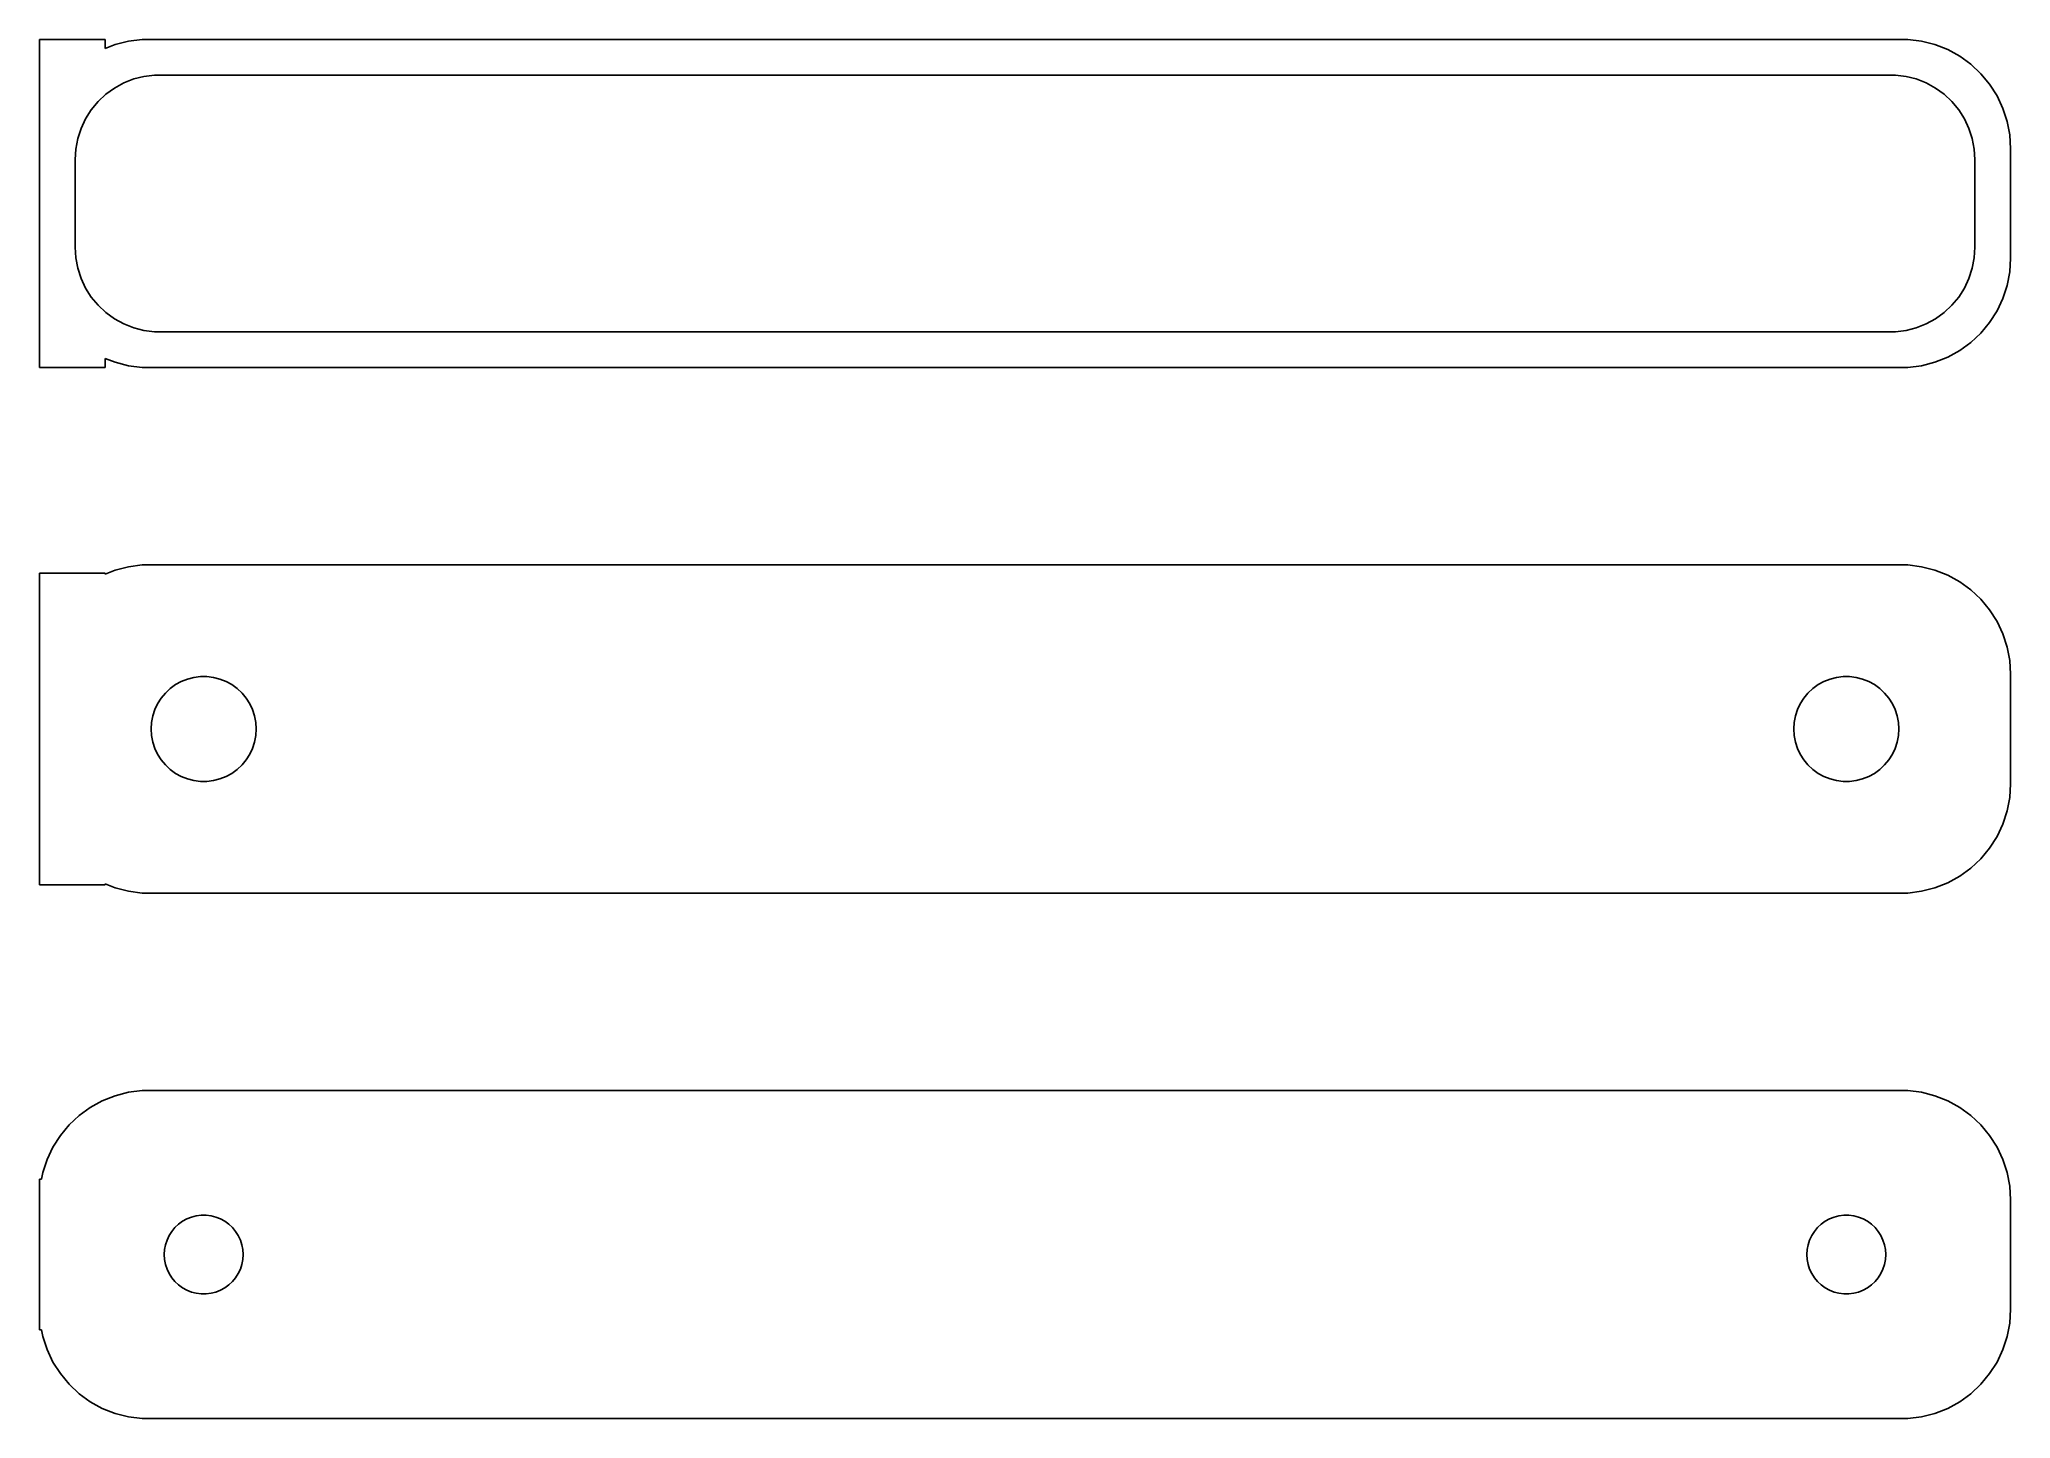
# Model space of a CAD drawing. Header units: metres. Extents: x -45 to 45, y 40.5 to 103.5.
import ezdxf

# ---------------------------------------------------------------- set-up
doc = ezdxf.new("R2010")
doc.units = ezdxf.units.M

msp = doc.modelspace()

# ---------------------------------------------------------------- linework, layer by layer
for p, q in [((-42, 103.49), (-45, 103.49)), ((-45, 103.49), (-45, 88.5099)), ((-42, 103.075), (-42, 103.49)), ((-41.5451, 103.255), (-42, 103.075)), ((-40.9369, 103.411), (-41.5451, 103.255)), ((-40.3139, 103.49), (-40.9369, 103.411)), ((40.3139, 103.49), (-40.3139, 103.49)), ((40.9369, 103.411), (40.3139, 103.49)), ((41.5451, 103.255), (40.9369, 103.411)), ((42.1289, 103.024), (41.5451, 103.255)), ((42.6791, 102.722), (42.1289, 103.024)), ((43.1871, 102.353), (42.6791, 102.722)), ((-40.6967, 101.683), (-40.2256, 101.804)), ((-40.2256, 101.804), (-39.7432, 101.865)), ((-39.7432, 101.865), (39.7432, 101.865)), ((39.7432, 101.865), (40.2256, 101.804)), ((40.2256, 101.804), (40.6967, 101.683)), ((43.6448, 101.923), (43.1871, 102.353)), ((44.0451, 101.439), (43.6448, 101.923)), ((-42.323, 100.651), (-41.9685, 100.984)), ((-41.9685, 100.984), (-41.5751, 101.27)), ((-41.5751, 101.27), (-41.1489, 101.504)), ((-41.1489, 101.504), (-40.6967, 101.683)), ((40.6967, 101.683), (41.1489, 101.504)), ((41.1489, 101.504), (41.5751, 101.27)), ((41.5751, 101.27), (41.9685, 100.984)), ((41.9685, 100.984), (42.323, 100.651)), ((44.3815, 100.909), (44.0451, 101.439)), ((44.6489, 100.341), (44.3815, 100.909)), ((-42.8936, 99.8656), (-42.633, 100.276)), ((-42.633, 100.276), (-42.323, 100.651)), ((42.323, 100.651), (42.633, 100.276)), ((42.633, 100.276), (42.8936, 99.8656)), ((44.8429, 99.7434), (44.6489, 100.341)), ((-43.251, 98.9631), (-43.1007, 99.4256)), ((-43.1007, 99.4256), (-42.8936, 99.8656)), ((42.8936, 99.8656), (43.1007, 99.4256)), ((43.1007, 99.4256), (43.251, 98.9631)), ((44.9606, 99.1267), (44.8429, 99.7434)), ((45, 98.5), (44.9606, 99.1267)), ((-43.3726, 98), (-43.3421, 98.4854)), ((-43.3421, 98.4854), (-43.251, 98.9631)), ((43.251, 98.9631), (43.3421, 98.4854)), ((43.3421, 98.4854), (43.3726, 98)), ((45, 93.5), (45, 98.5)), ((-43.3726, 94), (-43.3726, 98)), ((43.3726, 98), (43.3726, 94)), ((-43.3421, 93.5146), (-43.3726, 94)), ((43.3726, 94), (43.3421, 93.5146)), ((-43.251, 93.0369), (-43.3421, 93.5146)), ((-43.1007, 92.5744), (-43.251, 93.0369)), ((43.251, 93.0369), (43.1007, 92.5744)), ((43.3421, 93.5146), (43.251, 93.0369)), ((44.8429, 92.2566), (44.9606, 92.8733)), ((44.9606, 92.8733), (45, 93.5)), ((-42.8936, 92.1344), (-43.1007, 92.5744)), ((-42.633, 91.7237), (-42.8936, 92.1344)), ((42.8936, 92.1344), (42.633, 91.7237)), ((43.1007, 92.5744), (42.8936, 92.1344)), ((44.6489, 91.6594), (44.8429, 92.2566)), ((-42.323, 91.349), (-42.633, 91.7237)), ((-41.9685, 91.0161), (-42.323, 91.349)), ((-41.5751, 90.7302), (-41.9685, 91.0161)), ((41.9685, 91.0161), (41.5751, 90.7302)), ((42.323, 91.349), (41.9685, 91.0161)), ((42.633, 91.7237), (42.323, 91.349)), ((44.0451, 90.5611), (44.3815, 91.0912)), ((44.3815, 91.0912), (44.6489, 91.6594)), ((-41.1489, 90.4959), (-41.5751, 90.7302)), ((-40.6967, 90.3169), (-41.1489, 90.4959)), ((-40.2256, 90.196), (-40.6967, 90.3169)), ((-39.7432, 90.135), (-40.2256, 90.196)), ((39.7432, 90.135), (-39.7432, 90.135)), ((40.2256, 90.196), (39.7432, 90.135)), ((40.6967, 90.3169), (40.2256, 90.196)), ((41.1489, 90.4959), (40.6967, 90.3169)), ((41.5751, 90.7302), (41.1489, 90.4959)), ((43.1871, 89.6474), (43.6448, 90.0773)), ((43.6448, 90.0773), (44.0451, 90.5611)), ((42.1289, 88.9759), (42.6791, 89.2784)), ((42.6791, 89.2784), (43.1871, 89.6474)), ((-45, 88.5099), (-42, 88.5099)), ((-42, 88.9248), (-41.5451, 88.7447)), ((-42, 88.5099), (-42, 88.9248)), ((-41.5451, 88.7447), (-40.9369, 88.5886)), ((-40.9369, 88.5886), (-40.3139, 88.5099)), ((-40.3139, 88.5099), (40.3139, 88.5099)), ((40.3139, 88.5099), (40.9369, 88.5886)), ((40.9369, 88.5886), (41.5451, 88.7447)), ((41.5451, 88.7447), (42.1289, 88.9759)), ((-41.5451, 79.2553), (-42, 79.0752)), ((-40.9369, 79.4114), (-41.5451, 79.2553)), ((-40.3139, 79.4901), (-40.9369, 79.4114)), ((40.3139, 79.4901), (-40.3139, 79.4901)), ((40.9369, 79.4114), (40.3139, 79.4901)), ((41.5451, 79.2553), (40.9369, 79.4114)), ((42.1289, 79.0241), (41.5451, 79.2553)), ((-42, 79.1148), (-45, 79.1148)), ((-45, 79.1148), (-45, 64.8852)), ((-42, 79.0752), (-42, 79.1148)), ((42.6791, 78.7216), (42.1289, 79.0241)), ((43.1871, 78.3526), (42.6791, 78.7216)), ((43.6448, 77.9227), (43.1871, 78.3526)), ((44.0451, 77.4389), (43.6448, 77.9227)), ((44.3815, 76.9088), (44.0451, 77.4389)), ((44.6489, 76.3406), (44.3815, 76.9088)), ((44.8429, 75.7434), (44.6489, 76.3406)), ((44.9606, 75.1267), (44.8429, 75.7434)), ((45, 74.5), (44.9606, 75.1267)), ((-39.2495, 73.6429), (-39.0298, 73.8492)), ((-39.0298, 73.8492), (-38.786, 74.0264)), ((-38.786, 74.0264), (-38.5219, 74.1716)), ((-38.5219, 74.1716), (-38.2416, 74.2825)), ((-38.2416, 74.2825), (-37.9497, 74.3575)), ((-37.9497, 74.3575), (-37.6507, 74.3953)), ((-37.6507, 74.3953), (-37.3493, 74.3953)), ((-37.3493, 74.3953), (-37.0503, 74.3575)), ((-37.0503, 74.3575), (-36.7584, 74.2825)), ((-36.7584, 74.2825), (-36.4781, 74.1716)), ((-36.4781, 74.1716), (-36.214, 74.0264)), ((-36.214, 74.0264), (-35.9702, 73.8492)), ((-35.9702, 73.8492), (-35.7505, 73.6429)), ((35.7505, 73.6429), (35.9702, 73.8492)), ((35.9702, 73.8492), (36.214, 74.0264)), ((36.214, 74.0264), (36.4781, 74.1716)), ((36.4781, 74.1716), (36.7584, 74.2825)), ((36.7584, 74.2825), (37.0503, 74.3575)), ((37.0503, 74.3575), (37.3493, 74.3953)), ((37.3493, 74.3953), (37.6507, 74.3953)), ((37.6507, 74.3953), (37.9497, 74.3575)), ((37.9497, 74.3575), (38.2416, 74.2825)), ((38.2416, 74.2825), (38.5219, 74.1716)), ((38.5219, 74.1716), (38.786, 74.0264)), ((38.786, 74.0264), (39.0298, 73.8492)), ((39.0298, 73.8492), (39.2495, 73.6429)), ((45, 69.5), (45, 74.5)), ((-39.7315, 72.8835), (-39.6031, 73.1562)), ((-39.6031, 73.1562), (-39.4416, 73.4107)), ((-39.4416, 73.4107), (-39.2495, 73.6429)), ((-35.7505, 73.6429), (-35.5583, 73.4107)), ((-35.5583, 73.4107), (-35.3969, 73.1562)), ((-35.3969, 73.1562), (-35.2685, 72.8835)), ((35.2685, 72.8835), (35.3969, 73.1562)), ((35.3969, 73.1562), (35.5583, 73.4107)), ((35.5583, 73.4107), (35.7505, 73.6429)), ((39.2495, 73.6429), (39.4416, 73.4107)), ((39.4416, 73.4107), (39.6031, 73.1562)), ((39.6031, 73.1562), (39.7315, 72.8835)), ((-39.9, 72), (-39.8811, 72.3008)), ((-39.8811, 71.6992), (-39.9, 72)), ((-39.8811, 72.3008), (-39.8246, 72.5968)), ((-39.8246, 72.5968), (-39.7315, 72.8835)), ((-35.2685, 72.8835), (-35.1754, 72.5968)), ((-35.1754, 72.5968), (-35.1189, 72.3008)), ((-35.1189, 72.3008), (-35.1, 72)), ((-35.1, 72), (-35.1189, 71.6992)), ((35.1, 72), (35.1189, 72.3008)), ((35.1189, 71.6992), (35.1, 72)), ((35.1189, 72.3008), (35.1754, 72.5968)), ((35.1754, 72.5968), (35.2685, 72.8835)), ((39.7315, 72.8835), (39.8246, 72.5968)), ((39.8246, 72.5968), (39.8811, 72.3008)), ((39.8811, 72.3008), (39.9, 72)), ((39.9, 72), (39.8811, 71.6992)), ((-39.8246, 71.4032), (-39.8811, 71.6992)), ((-39.7315, 71.1165), (-39.8246, 71.4032)), ((-39.6031, 70.8438), (-39.7315, 71.1165)), ((-35.2685, 71.1165), (-35.3969, 70.8438)), ((-35.1754, 71.4032), (-35.2685, 71.1165)), ((-35.1189, 71.6992), (-35.1754, 71.4032)), ((35.1754, 71.4032), (35.1189, 71.6992)), ((35.2685, 71.1165), (35.1754, 71.4032)), ((35.3969, 70.8438), (35.2685, 71.1165)), ((39.7315, 71.1165), (39.6031, 70.8438)), ((39.8246, 71.4032), (39.7315, 71.1165)), ((39.8811, 71.6992), (39.8246, 71.4032)), ((-39.4416, 70.5893), (-39.6031, 70.8438)), ((-39.2495, 70.3571), (-39.4416, 70.5893)), ((-39.0298, 70.1508), (-39.2495, 70.3571)), ((-35.7505, 70.3571), (-35.9702, 70.1508)), ((-35.5583, 70.5893), (-35.7505, 70.3571)), ((-35.3969, 70.8438), (-35.5583, 70.5893)), ((35.5583, 70.5893), (35.3969, 70.8438)), ((35.7505, 70.3571), (35.5583, 70.5893)), ((35.9702, 70.1508), (35.7505, 70.3571)), ((39.2495, 70.3571), (39.0298, 70.1508)), ((39.4416, 70.5893), (39.2495, 70.3571)), ((39.6031, 70.8438), (39.4416, 70.5893)), ((-38.786, 69.9736), (-39.0298, 70.1508)), ((-38.5219, 69.8284), (-38.786, 69.9736)), ((-38.2416, 69.7175), (-38.5219, 69.8284)), ((-37.9497, 69.6425), (-38.2416, 69.7175)), ((-37.6507, 69.6047), (-37.9497, 69.6425)), ((-37.3493, 69.6047), (-37.6507, 69.6047)), ((-37.0503, 69.6425), (-37.3493, 69.6047)), ((-36.7584, 69.7175), (-37.0503, 69.6425)), ((-36.4781, 69.8284), (-36.7584, 69.7175)), ((-36.214, 69.9736), (-36.4781, 69.8284)), ((-35.9702, 70.1508), (-36.214, 69.9736)), ((36.214, 69.9736), (35.9702, 70.1508)), ((36.4781, 69.8284), (36.214, 69.9736)), ((36.7584, 69.7175), (36.4781, 69.8284)), ((37.0503, 69.6425), (36.7584, 69.7175)), ((37.3493, 69.6047), (37.0503, 69.6425)), ((37.6507, 69.6047), (37.3493, 69.6047)), ((37.9497, 69.6425), (37.6507, 69.6047)), ((38.2416, 69.7175), (37.9497, 69.6425)), ((38.5219, 69.8284), (38.2416, 69.7175)), ((38.786, 69.9736), (38.5219, 69.8284)), ((39.0298, 70.1508), (38.786, 69.9736)), ((44.9606, 68.8733), (45, 69.5)), ((44.8429, 68.2566), (44.9606, 68.8733)), ((44.3815, 67.0912), (44.6489, 67.6594)), ((44.6489, 67.6594), (44.8429, 68.2566)), ((44.0451, 66.5611), (44.3815, 67.0912)), ((43.1871, 65.6474), (43.6448, 66.0773)), ((43.6448, 66.0773), (44.0451, 66.5611)), ((-45, 64.8852), (-42, 64.8852)), ((-42, 64.8852), (-42, 64.9248)), ((-42, 64.9248), (-41.5451, 64.7447)), ((41.5451, 64.7447), (42.1289, 64.9759)), ((42.1289, 64.9759), (42.6791, 65.2784)), ((42.6791, 65.2784), (43.1871, 65.6474)), ((-41.5451, 64.7447), (-40.9369, 64.5886)), ((-40.9369, 64.5886), (-40.3139, 64.5099)), ((-40.3139, 64.5099), (40.3139, 64.5099)), ((40.3139, 64.5099), (40.9369, 64.5886)), ((40.9369, 64.5886), (41.5451, 64.7447)), ((-42.1289, 55.0241), (-42.6791, 54.7216)), ((-41.5451, 55.2553), (-42.1289, 55.0241)), ((-40.9369, 55.4114), (-41.5451, 55.2553)), ((-40.3139, 55.4901), (-40.9369, 55.4114)), ((40.3139, 55.4901), (-40.3139, 55.4901)), ((40.9369, 55.4114), (40.3139, 55.4901)), ((41.5451, 55.2553), (40.9369, 55.4114)), ((42.1289, 55.0241), (41.5451, 55.2553)), ((42.6791, 54.7216), (42.1289, 55.0241)), ((-43.1871, 54.3526), (-43.6448, 53.9227)), ((-42.6791, 54.7216), (-43.1871, 54.3526)), ((43.1871, 54.3526), (42.6791, 54.7216)), ((43.6448, 53.9227), (43.1871, 54.3526)), ((-44.0451, 53.4389), (-44.3815, 52.9088)), ((-43.6448, 53.9227), (-44.0451, 53.4389)), ((44.0451, 53.4389), (43.6448, 53.9227)), ((44.3815, 52.9088), (44.0451, 53.4389)), ((-44.6489, 52.3406), (-44.8429, 51.7434)), ((-44.3815, 52.9088), (-44.6489, 52.3406)), ((44.6489, 52.3406), (44.3815, 52.9088)), ((44.8429, 51.7434), (44.6489, 52.3406)), ((-44.9, 51.4442), (-45, 51.4442)), ((-45, 51.4442), (-45, 44.5558)), ((-44.8429, 51.7434), (-44.9, 51.4442)), ((44.9606, 51.1267), (44.8429, 51.7434)), ((45, 50.5), (44.9606, 51.1267)), ((45, 45.5), (45, 50.5)), ((-38.6474, 49.3869), (-38.4645, 49.5198)), ((-38.4645, 49.5198), (-38.2664, 49.6287)), ((-38.2664, 49.6287), (-38.0562, 49.7119)), ((-38.0562, 49.7119), (-37.8373, 49.7681)), ((-37.8373, 49.7681), (-37.613, 49.7964)), ((-37.613, 49.7964), (-37.387, 49.7964)), ((-37.387, 49.7964), (-37.1627, 49.7681)), ((-37.1627, 49.7681), (-36.9438, 49.7119)), ((-36.9438, 49.7119), (-36.7336, 49.6287)), ((-36.7336, 49.6287), (-36.5355, 49.5198)), ((-36.5355, 49.5198), (-36.3526, 49.3869)), ((36.3526, 49.3869), (36.5355, 49.5198)), ((36.5355, 49.5198), (36.7336, 49.6287)), ((36.7336, 49.6287), (36.9438, 49.7119)), ((36.9438, 49.7119), (37.1627, 49.7681)), ((37.1627, 49.7681), (37.387, 49.7964)), ((37.387, 49.7964), (37.613, 49.7964)), ((37.613, 49.7964), (37.8373, 49.7681)), ((37.8373, 49.7681), (38.0562, 49.7119)), ((38.0562, 49.7119), (38.2664, 49.6287)), ((38.2664, 49.6287), (38.4645, 49.5198)), ((38.4645, 49.5198), (38.6474, 49.3869)), ((-39.2434, 48.4476), (-39.1736, 48.6626)), ((-39.1736, 48.6626), (-39.0773, 48.8671)), ((-39.0773, 48.8671), (-38.9562, 49.058)), ((-38.9562, 49.058), (-38.8121, 49.2322)), ((-38.8121, 49.2322), (-38.6474, 49.3869)), ((-36.3526, 49.3869), (-36.1879, 49.2322)), ((-36.1879, 49.2322), (-36.0438, 49.058)), ((-36.0438, 49.058), (-35.9226, 48.8671)), ((-35.9226, 48.8671), (-35.8264, 48.6626)), ((-35.8264, 48.6626), (-35.7565, 48.4476)), ((35.7565, 48.4476), (35.8264, 48.6626)), ((35.8264, 48.6626), (35.9226, 48.8671)), ((35.9226, 48.8671), (36.0438, 49.058)), ((36.0438, 49.058), (36.1879, 49.2322)), ((36.1879, 49.2322), (36.3526, 49.3869)), ((38.6474, 49.3869), (38.8121, 49.2322)), ((38.8121, 49.2322), (38.9562, 49.058)), ((38.9562, 49.058), (39.0773, 48.8671)), ((39.0773, 48.8671), (39.1736, 48.6626)), ((39.1736, 48.6626), (39.2434, 48.4476)), ((-39.3, 48), (-39.2858, 48.2256)), ((-39.2858, 47.7744), (-39.3, 48)), ((-39.2858, 48.2256), (-39.2434, 48.4476)), ((-39.2434, 47.5524), (-39.2858, 47.7744)), ((-35.7565, 48.4476), (-35.7142, 48.2256)), ((-35.7142, 47.7744), (-35.7565, 47.5524)), ((-35.7142, 48.2256), (-35.7, 48)), ((-35.7, 48), (-35.7142, 47.7744)), ((35.7, 48), (35.7142, 48.2256)), ((35.7142, 47.7744), (35.7, 48)), ((35.7142, 48.2256), (35.7565, 48.4476)), ((35.7565, 47.5524), (35.7142, 47.7744)), ((39.2434, 48.4476), (39.2858, 48.2256)), ((39.2858, 47.7744), (39.2434, 47.5524)), ((39.2858, 48.2256), (39.3, 48)), ((39.3, 48), (39.2858, 47.7744)), ((-39.1736, 47.3374), (-39.2434, 47.5524)), ((-39.0773, 47.1329), (-39.1736, 47.3374)), ((-38.9562, 46.942), (-39.0773, 47.1329)), ((-38.8121, 46.7678), (-38.9562, 46.942)), ((-36.0438, 46.942), (-36.1879, 46.7678)), ((-35.9226, 47.1329), (-36.0438, 46.942)), ((-35.8264, 47.3374), (-35.9226, 47.1329)), ((-35.7565, 47.5524), (-35.8264, 47.3374)), ((35.8264, 47.3374), (35.7565, 47.5524)), ((35.9226, 47.1329), (35.8264, 47.3374)), ((36.0438, 46.942), (35.9226, 47.1329)), ((36.1879, 46.7678), (36.0438, 46.942)), ((38.9562, 46.942), (38.8121, 46.7678)), ((39.0773, 47.1329), (38.9562, 46.942)), ((39.1736, 47.3374), (39.0773, 47.1329)), ((39.2434, 47.5524), (39.1736, 47.3374)), ((-38.6474, 46.6131), (-38.8121, 46.7678)), ((-38.4645, 46.4802), (-38.6474, 46.6131)), ((-38.2664, 46.3713), (-38.4645, 46.4802)), ((-38.0562, 46.2881), (-38.2664, 46.3713)), ((-37.8373, 46.2319), (-38.0562, 46.2881)), ((-37.613, 46.2036), (-37.8373, 46.2319)), ((-37.387, 46.2036), (-37.613, 46.2036)), ((-37.1627, 46.2319), (-37.387, 46.2036)), ((-36.9438, 46.2881), (-37.1627, 46.2319)), ((-36.7336, 46.3713), (-36.9438, 46.2881)), ((-36.5355, 46.4802), (-36.7336, 46.3713)), ((-36.3526, 46.6131), (-36.5355, 46.4802)), ((-36.1879, 46.7678), (-36.3526, 46.6131)), ((36.3526, 46.6131), (36.1879, 46.7678)), ((36.5355, 46.4802), (36.3526, 46.6131)), ((36.7336, 46.3713), (36.5355, 46.4802)), ((36.9438, 46.2881), (36.7336, 46.3713)), ((37.1627, 46.2319), (36.9438, 46.2881)), ((37.387, 46.2036), (37.1627, 46.2319)), ((37.613, 46.2036), (37.387, 46.2036)), ((37.8373, 46.2319), (37.613, 46.2036)), ((38.0562, 46.2881), (37.8373, 46.2319)), ((38.2664, 46.3713), (38.0562, 46.2881)), ((38.4645, 46.4802), (38.2664, 46.3713)), ((38.6474, 46.6131), (38.4645, 46.4802)), ((38.8121, 46.7678), (38.6474, 46.6131)), ((44.9606, 44.8733), (45, 45.5)), ((-45, 44.5558), (-44.9, 44.5558)), ((-44.9, 44.5558), (-44.8429, 44.2566)), ((-44.8429, 44.2566), (-44.6489, 43.6594)), ((44.6489, 43.6594), (44.8429, 44.2566)), ((44.8429, 44.2566), (44.9606, 44.8733)), ((-44.6489, 43.6594), (-44.3815, 43.0912)), ((44.3815, 43.0912), (44.6489, 43.6594)), ((-44.3815, 43.0912), (-44.0451, 42.5611)), ((-44.0451, 42.5611), (-43.6448, 42.0773)), ((43.6448, 42.0773), (44.0451, 42.5611)), ((44.0451, 42.5611), (44.3815, 43.0912)), ((-43.6448, 42.0773), (-43.1871, 41.6474)), ((-43.1871, 41.6474), (-42.6791, 41.2784)), ((42.6791, 41.2784), (43.1871, 41.6474)), ((43.1871, 41.6474), (43.6448, 42.0773)), ((-42.6791, 41.2784), (-42.1289, 40.9759)), ((-42.1289, 40.9759), (-41.5451, 40.7447)), ((-41.5451, 40.7447), (-40.9369, 40.5886)), ((-40.9369, 40.5886), (-40.3139, 40.5099)), ((-40.3139, 40.5099), (40.3139, 40.5099)), ((40.3139, 40.5099), (40.9369, 40.5886)), ((40.9369, 40.5886), (41.5451, 40.7447)), ((41.5451, 40.7447), (42.1289, 40.9759)), ((42.1289, 40.9759), (42.6791, 41.2784))]:
    msp.add_line(p, q)

doc.saveas('drawing.dxf')
